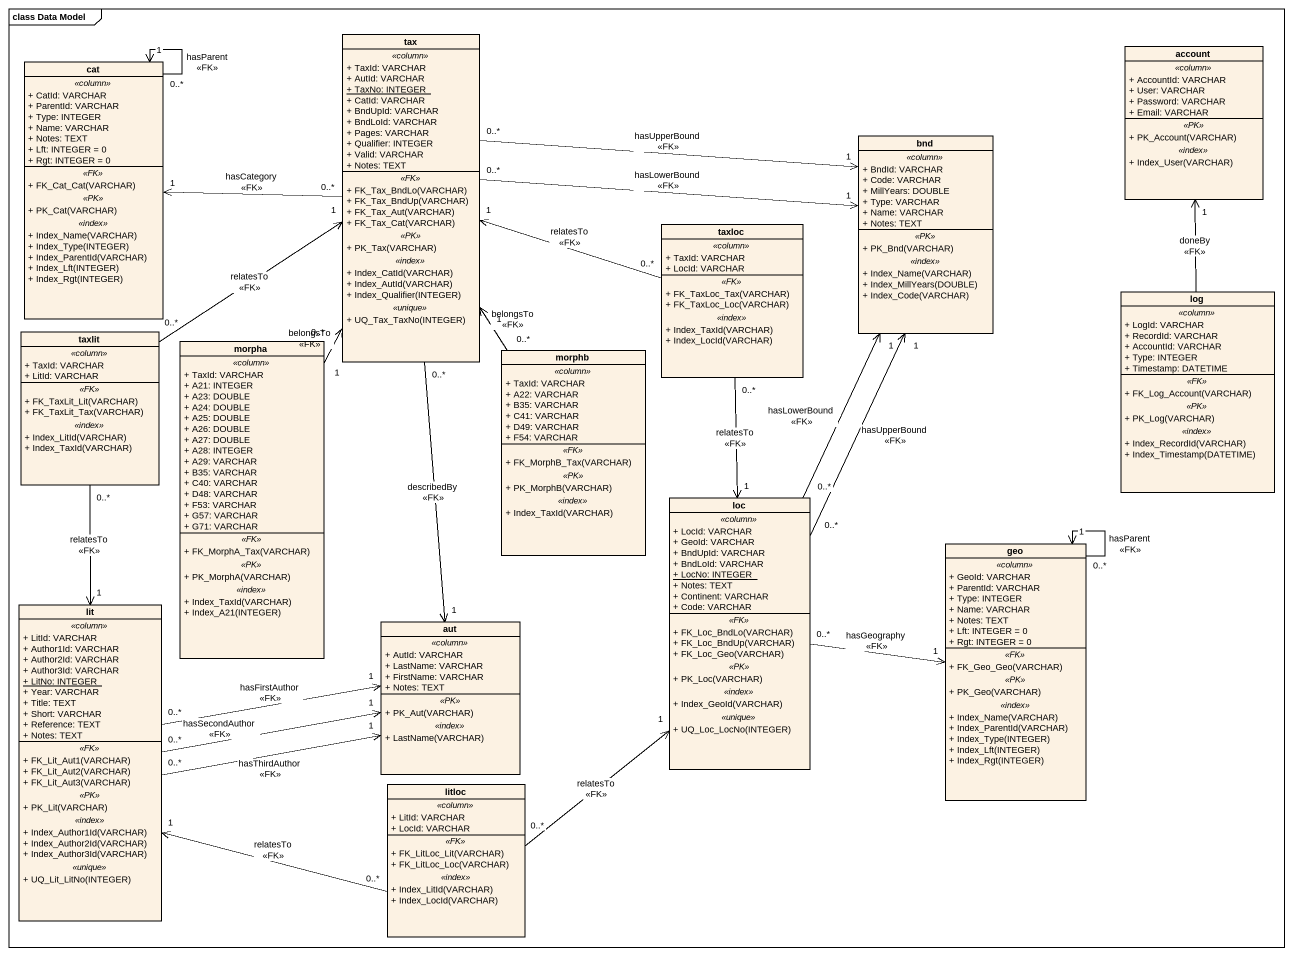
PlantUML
@startuml
mainframe class Data Model
hide circle
hide empty members
skinparam classAttributeIconSize 0
class cat {
  .. <<column>> ..
  + CatId: VARCHAR
  + ParentId: VARCHAR
  + Type: INTEGER
  + Name: VARCHAR
  + Notes: TEXT
  + Lft: INTEGER = 0
  + Rgt: INTEGER = 0
  .. <<FK>> ..
  + FK_Cat_Cat(VARCHAR)
  .. <<PK>> ..
  + PK_Cat(VARCHAR)
  .. <<index>> ..
  + Index_Name(VARCHAR)
  + Index_Type(INTEGER)
  + Index_ParentId(VARCHAR)
  + Index_Lft(INTEGER)
  + Index_Rgt(INTEGER)
}
class tax {
  .. <<column>> ..
  + TaxId: VARCHAR
  + AutId: VARCHAR
  {static} + TaxNo: INTEGER
  + CatId: VARCHAR
  + BndUpId: VARCHAR
  + BndLoId: VARCHAR
  + Pages: VARCHAR
  + Qualifier: INTEGER
  + Valid: VARCHAR
  + Notes: TEXT
  .. <<FK>> ..
  + FK_Tax_BndLo(VARCHAR)
  + FK_Tax_BndUp(VARCHAR)
  + FK_Tax_Aut(VARCHAR)
  + FK_Tax_Cat(VARCHAR)
  .. <<PK>> ..
  + PK_Tax(VARCHAR)
  .. <<index>> ..
  + Index_CatId(VARCHAR)
  + Index_AutId(VARCHAR)
  + Index_Qualifier(INTEGER)
  .. <<unique>> ..
  + UQ_Tax_TaxNo(INTEGER)
}
class account {
  .. <<column>> ..
  + AccountId: VARCHAR
  + User: VARCHAR
  + Password: VARCHAR
  + Email: VARCHAR
  .. <<PK>> ..
  + PK_Account(VARCHAR)
  .. <<index>> ..
  + Index_User(VARCHAR)
}
class bnd {
  .. <<column>> ..
  + BndId: VARCHAR
  + Code: VARCHAR
  + MillYears: DOUBLE
  + Type: VARCHAR
  + Name: VARCHAR
  + Notes: TEXT
  .. <<PK>> ..
  + PK_Bnd(VARCHAR)
  .. <<index>> ..
  + Index_Name(VARCHAR)
  + Index_MillYears(DOUBLE)
  + Index_Code(VARCHAR)
}
class taxloc {
  .. <<column>> ..
  + TaxId: VARCHAR
  + LocId: VARCHAR
  .. <<FK>> ..
  + FK_TaxLoc_Tax(VARCHAR)
  + FK_TaxLoc_Loc(VARCHAR)
  .. <<index>> ..
  + Index_TaxId(VARCHAR)
  + Index_LocId(VARCHAR)
}
class log {
  .. <<column>> ..
  + LogId: VARCHAR
  + RecordId: VARCHAR
  + AccountId: VARCHAR
  + Type: INTEGER
  + Timestamp: DATETIME
  .. <<FK>> ..
  + FK_Log_Account(VARCHAR)
  .. <<PK>> ..
  + PK_Log(VARCHAR)
  .. <<index>> ..
  + Index_RecordId(VARCHAR)
  + Index_Timestamp(DATETIME)
}
class taxlit {
  .. <<column>> ..
  + TaxId: VARCHAR
  + LitId: VARCHAR
  .. <<FK>> ..
  + FK_TaxLit_Lit(VARCHAR)
  + FK_TaxLit_Tax(VARCHAR)
  .. <<index>> ..
  + Index_LitId(VARCHAR)
  + Index_TaxId(VARCHAR)
}
class morpha {
  .. <<column>> ..
  + TaxId: VARCHAR
  + A21: INTEGER
  + A23: DOUBLE
  + A24: DOUBLE
  + A25: DOUBLE
  + A26: DOUBLE
  + A27: DOUBLE
  + A28: INTEGER
  + A29: VARCHAR
  + B35: VARCHAR
  + C40: VARCHAR
  + D48: VARCHAR
  + F53: VARCHAR
  + G57: VARCHAR
  + G71: VARCHAR
  .. <<FK>> ..
  + FK_MorphA_Tax(VARCHAR)
  .. <<PK>> ..
  + PK_MorphA(VARCHAR)
  .. <<index>> ..
  + Index_TaxId(VARCHAR)
  + Index_A21(INTEGER)
}
class morphb {
  .. <<column>> ..
  + TaxId: VARCHAR
  + A22: VARCHAR
  + B35: VARCHAR
  + C41: VARCHAR
  + D49: VARCHAR
  + F54: VARCHAR
  .. <<FK>> ..
  + FK_MorphB_Tax(VARCHAR)
  .. <<PK>> ..
  + PK_MorphB(VARCHAR)
  .. <<index>> ..
  + Index_TaxId(VARCHAR)
}
class loc {
  .. <<column>> ..
  + LocId: VARCHAR
  + GeoId: VARCHAR
  + BndUpId: VARCHAR
  + BndLoId: VARCHAR
  {static} + LocNo: INTEGER
  + Notes: TEXT
  + Continent: VARCHAR
  + Code: VARCHAR
  .. <<FK>> ..
  + FK_Loc_BndLo(VARCHAR)
  + FK_Loc_BndUp(VARCHAR)
  + FK_Loc_Geo(VARCHAR)
  .. <<PK>> ..
  + PK_Loc(VARCHAR)
  .. <<index>> ..
  + Index_GeoId(VARCHAR)
  .. <<unique>> ..
  + UQ_Loc_LocNo(INTEGER)
}
class geo {
  .. <<column>> ..
  + GeoId: VARCHAR
  + ParentId: VARCHAR
  + Type: INTEGER
  + Name: VARCHAR
  + Notes: TEXT
  + Lft: INTEGER = 0
  + Rgt: INTEGER = 0
  .. <<FK>> ..
  + FK_Geo_Geo(VARCHAR)
  .. <<PK>> ..
  + PK_Geo(VARCHAR)
  .. <<index>> ..
  + Index_Name(VARCHAR)
  + Index_ParentId(VARCHAR)
  + Index_Type(INTEGER)
  + Index_Lft(INTEGER)
  + Index_Rgt(INTEGER)
}
class lit {
  .. <<column>> ..
  + LitId: VARCHAR
  + Author1Id: VARCHAR
  + Author2Id: VARCHAR
  + Author3Id: VARCHAR
  {static} + LitNo: INTEGER
  + Year: VARCHAR
  + Title: TEXT
  + Short: VARCHAR
  + Reference: TEXT
  + Notes: TEXT
  .. <<FK>> ..
  + FK_Lit_Aut1(VARCHAR)
  + FK_Lit_Aut2(VARCHAR)
  + FK_Lit_Aut3(VARCHAR)
  .. <<PK>> ..
  + PK_Lit(VARCHAR)
  .. <<index>> ..
  + Index_Author1Id(VARCHAR)
  + Index_Author2Id(VARCHAR)
  + Index_Author3Id(VARCHAR)
  .. <<unique>> ..
  + UQ_Lit_LitNo(INTEGER)
}
class aut {
  .. <<column>> ..
  + AutId: VARCHAR
  + LastName: VARCHAR
  + FirstName: VARCHAR
  + Notes: TEXT
  .. <<PK>> ..
  + PK_Aut(VARCHAR)
  .. <<index>> ..
  + LastName(VARCHAR)
}
class litloc {
  .. <<column>> ..
  + LitId: VARCHAR
  + LocId: VARCHAR
  .. <<FK>> ..
  + FK_LitLoc_Lit(VARCHAR)
  + FK_LitLoc_Loc(VARCHAR)
  .. <<index>> ..
  + Index_LitId(VARCHAR)
  + Index_LocId(VARCHAR)
}
cat "0..*" --> "1" cat : hasParent\n<<FK>>
tax "0..*" -left-> "1" cat : hasCategory\n<<FK>>
tax "0..*" -right-> "1" bnd : hasUpperBound\n<<FK>>
tax "0..*" -right-> "1" bnd : hasLowerBound\n<<FK>>
tax "0..*" --> "1" aut : describedBy\n<<FK>>
taxloc "0..*" -left-> "1" tax : relatesTo\n<<FK>>
taxloc "0..*" --> "1" loc : relatesTo\n<<FK>>
log -up-> "1" account : doneBy\n<<FK>>
taxlit "0..*" -up-> "1" tax : relatesTo\n<<FK>>
taxlit "0..*" --> "1" lit : relatesTo\n<<FK>>
morpha "0..*" -up-> "1" tax : belongsTo\n<<FK>>
morphb "0..*" -up-> "1" tax : belongsTo\n<<FK>>
loc "0..*" -up-> "1" bnd : hasUpperBound\n<<FK>>
loc "0..*" -up-> "1" bnd : hasLowerBound\n<<FK>>
loc "0..*" -right-> "1" geo : hasGeography\n<<FK>>
geo "0..*" --> "1" geo : hasParent\n<<FK>>
lit "0..*" -right-> "1" aut : hasFirstAuthor\n<<FK>>
lit "0..*" -right-> "1" aut : hasSecondAuthor\n<<FK>>
lit "0..*" -right-> "1" aut : hasThirdAuthor\n<<FK>>
litloc "0..*" -up-> "1" loc : relatesTo\n<<FK>>
litloc "0..*" -left-> "1" lit : relatesTo\n<<FK>>
@enduml
